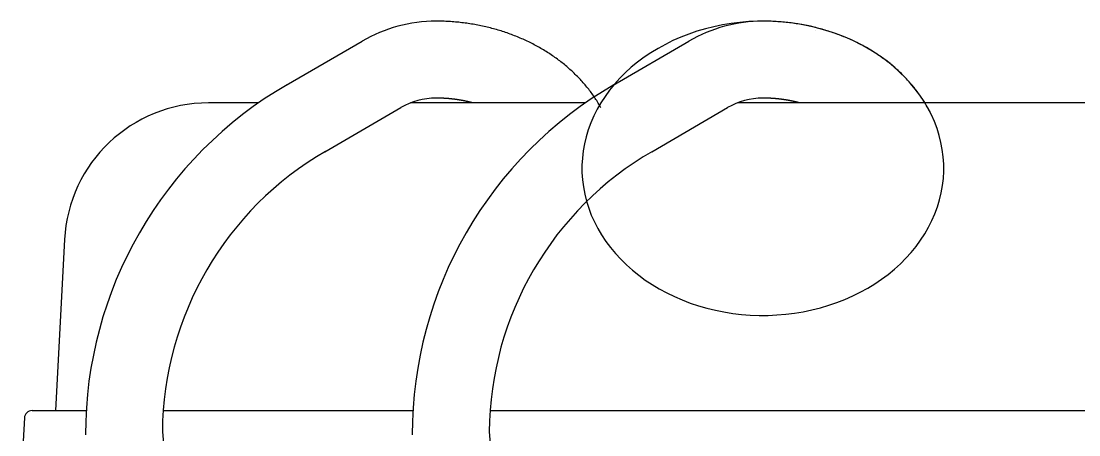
# Model space of a CAD drawing. Extents: x -197 to 653, y -570 to 174.
# Drawn here: x -148.4 to -93.4, y -270.9 to -249.4 of the extents above; entities that cross this region are included whole.
import ezdxf

# ---------------------------------------------------------------- set-up
doc = ezdxf.new("R2010")
doc.units = 0
doc.layers.get('0').update_dxf_attribs({"linetype": 'CONTINUOUS'})

msp = doc.modelspace()

# ---------------------------------------------------------------- linework, layer by layer
at = {"color": 7, "linetype": 'CONTINUOUS'}
for p, q in [((-107.041, -249.859), (-107.041, -249.859)), ((-134.594, -252.704), (-130.646, -250.409)), ((-117.594, -252.704), (-113.646, -250.409)), ((-136.034, -253.621), (-138.642, -253.621)), ((-119.034, -253.621), (-128.125, -253.621)), ((111.125, -253.621), (-111.125, -253.621)), ((-132.584, -256.162), (-128.636, -253.867)), ((-115.584, -256.162), (-111.636, -253.867)), ((-146.132, -260.728), (-146.598, -269.621)), ((-148.22, -270), (-148.387, -273.2)), ((-147.82, -269.621), (-145.005, -269.621)), ((-140.996, -269.621), (-128.005, -269.621)), ((-123.996, -269.621), (123.996, -269.621)), ((-141.041, -270.715), (-139.882, -284.263)), ((-124.041, -270.715), (-121.464, -300.837))]:
    msp.add_line(p, q, dxfattribs=at)
for points in [[(-118.223, -253.876, 0), (-118.258, -253.814, 0), (-118.294, -253.752, 0), (-118.33, -253.69, 0), (-118.367, -253.629, 0), (-118.405, -253.567, 0), (-118.443, -253.506, 0), (-118.483, -253.446, 0), (-118.522, -253.385, 0), (-118.563, -253.325, 0), (-118.604, -253.265, 0), (-118.646, -253.206, 0), (-118.688, -253.146, 0), (-118.731, -253.087, 0), (-118.775, -253.029, 0), (-118.819, -252.971, 0), (-118.864, -252.913, 0), (-118.91, -252.855, 0), (-118.956, -252.798, 0), (-119.003, -252.741, 0), (-119.05, -252.684, 0), (-119.099, -252.628, 0), (-119.147, -252.572, 0), (-119.197, -252.516, 0), (-119.247, -252.461, 0), (-119.297, -252.406, 0), (-119.348, -252.352, 0), (-119.4, -252.298, 0), (-119.453, -252.244, 0), (-119.506, -252.191, 0), (-119.559, -252.138, 0), (-119.613, -252.085, 0), (-119.668, -252.033, 0), (-119.723, -251.981, 0), (-119.779, -251.93, 0), (-119.836, -251.879, 0), (-119.893, -251.828, 0), (-119.95, -251.778, 0), (-120.008, -251.729, 0), (-120.067, -251.679, 0), (-120.126, -251.63, 0), (-120.186, -251.582, 0), (-120.246, -251.534, 0), (-120.307, -251.487, 0), (-120.368, -251.44, 0), (-120.43, -251.393, 0), (-120.492, -251.347, 0), (-120.555, -251.301, 0), (-120.618, -251.256, 0), (-120.682, -251.211, 0), (-120.747, -251.167, 0), (-120.811, -251.123, 0), (-120.877, -251.079, 0), (-120.942, -251.036, 0), (-121.009, -250.994, 0), (-121.075, -250.952, 0), (-121.143, -250.911, 0), (-121.21, -250.87, 0), (-121.278, -250.829, 0), (-121.347, -250.789, 0), (-121.416, -250.75, 0), (-121.485, -250.711, 0), (-121.555, -250.672, 0), (-121.625, -250.634, 0), (-121.696, -250.597, 0), (-121.767, -250.56, 0), (-121.838, -250.523, 0), (-121.91, -250.488, 0), (-121.982, -250.452, 0), (-122.055, -250.417, 0), (-122.128, -250.383, 0), (-122.201, -250.349, 0), (-122.275, -250.316, 0), (-122.349, -250.283, 0), (-122.424, -250.251, 0), (-122.499, -250.22, 0), (-122.574, -250.189, 0), (-122.649, -250.158, 0), (-122.725, -250.128, 0), (-122.801, -250.099, 0), (-122.878, -250.07, 0), (-122.955, -250.041, 0), (-123.032, -250.014, 0), (-123.109, -249.987, 0), (-123.187, -249.96, 0), (-123.265, -249.934, 0), (-123.343, -249.908, 0), (-123.422, -249.883, 0), (-123.501, -249.859, 0), (-123.58, -249.835, 0), (-123.659, -249.812, 0), (-123.739, -249.79, 0), (-123.819, -249.768, 0), (-123.899, -249.746, 0), (-123.979, -249.725, 0), (-124.06, -249.705, 0), (-124.141, -249.685, 0), (-124.222, -249.666, 0), (-124.303, -249.648, 0), (-124.384, -249.63, 0), (-124.466, -249.613, 0), (-124.548, -249.596, 0), (-124.63, -249.58, 0), (-124.712, -249.564, 0), (-124.794, -249.549, 0), (-124.876, -249.535, 0), (-124.959, -249.521, 0), (-125.042, -249.508, 0), (-125.125, -249.496, 0), (-125.208, -249.484, 0), (-125.291, -249.472, 0), (-125.374, -249.462, 0), (-125.458, -249.452, 0), (-125.541, -249.442, 0), (-125.625, -249.433, 0), (-125.709, -249.425, 0), (-125.793, -249.417, 0), (-125.876, -249.41, 0), (-125.96, -249.404, 0), (-126.044, -249.398, 0), (-126.129, -249.393, 0), (-126.213, -249.388, 0), (-126.297, -249.384, 0), (-126.381, -249.381, 0), (-126.465, -249.378, 0), (-126.55, -249.376, 0), (-126.634, -249.374, 0), (-126.718, -249.373, 0), (-126.803, -249.373, 0)], [(-118.012, -253.281, 0), (-118.228, -253.613, 0), (-118.424, -253.953, 0), (-118.599, -254.3, 0), (-118.753, -254.654, 0), (-118.885, -255.014, 0), (-118.995, -255.379, 0), (-119.083, -255.747, 0), (-119.149, -256.119, 0), (-119.192, -256.492, 0), (-119.213, -256.867, 0), (-119.211, -257.243, 0), (-119.186, -257.618, 0), (-119.139, -257.991, 0), (-119.069, -258.362, 0), (-118.977, -258.73, 0), (-118.863, -259.094, 0), (-118.727, -259.453, 0), (-118.569, -259.805, 0), (-118.391, -260.152, 0), (-118.191, -260.49, 0), (-117.972, -260.821, 0), (-117.732, -261.142, 0), (-117.474, -261.453, 0), (-117.197, -261.754, 0), (-116.903, -262.043, 0), (-116.591, -262.32, 0), (-116.263, -262.584, 0), (-115.919, -262.835, 0), (-115.561, -263.072, 0), (-115.188, -263.294, 0), (-114.803, -263.501, 0), (-114.406, -263.693, 0), (-113.998, -263.868, 0), (-113.579, -264.027, 0), (-113.152, -264.17, 0), (-112.716, -264.294, 0), (-112.273, -264.402, 0), (-111.825, -264.491, 0), (-111.371, -264.563, 0), (-110.914, -264.617, 0), (-110.454, -264.652, 0), (-109.992, -264.668, 0), (-109.53, -264.667, 0), (-109.069, -264.647, 0), (-108.61, -264.608, 0), (-108.153, -264.552, 0), (-107.7, -264.477, 0), (-107.253, -264.384, 0), (-106.811, -264.273, 0), (-106.377, -264.145, 0), (-105.951, -264, 0), (-105.534, -263.838, 0), (-105.128, -263.66, 0), (-104.732, -263.465, 0), (-104.349, -263.255, 0), (-103.979, -263.03, 0), (-103.624, -262.791, 0), (-103.283, -262.538, 0), (-102.958, -262.271, 0), (-102.649, -261.992, 0), (-102.357, -261.701, 0), (-102.084, -261.398, 0), (-101.829, -261.085, 0), (-101.593, -260.762, 0), (-101.377, -260.43, 0), (-101.181, -260.09, 0), (-101.006, -259.743, 0), (-100.853, -259.389, 0), (-100.72, -259.029, 0), (-100.61, -258.665, 0), (-100.522, -258.296, 0), (-100.456, -257.924, 0), (-100.413, -257.551, 0), (-100.392, -257.176, 0), (-100.394, -256.8, 0), (-100.419, -256.425, 0), (-100.466, -256.052, 0), (-100.536, -255.681, 0), (-100.628, -255.313, 0), (-100.743, -254.949, 0), (-100.879, -254.591, 0), (-101.036, -254.238, 0), (-101.215, -253.891, 0), (-101.414, -253.553, 0), (-101.634, -253.222, 0), (-101.873, -252.901, 0), (-102.131, -252.59, 0), (-102.408, -252.29, 0), (-102.703, -252, 0), (-103.014, -251.723, 0), (-103.343, -251.459, 0), (-103.686, -251.208, 0), (-104.045, -250.971, 0), (-104.417, -250.749, 0), (-104.802, -250.542, 0), (-105.199, -250.35, 0), (-105.608, -250.175, 0), (-106.026, -250.016, 0), (-106.454, -249.874, 0), (-106.89, -249.749, 0), (-107.332, -249.641, 0), (-107.781, -249.552, 0), (-108.234, -249.48, 0), (-108.692, -249.427, 0), (-109.151, -249.391, 0), (-109.613, -249.375, 0), (-110.075, -249.376, 0), (-110.536, -249.396, 0), (-110.996, -249.435, 0), (-111.453, -249.491, 0), (-111.905, -249.566, 0), (-112.353, -249.659, 0), (-112.794, -249.77, 0), (-113.229, -249.898, 0), (-113.655, -250.043, 0), (-114.071, -250.205, 0), (-114.478, -250.383, 0), (-114.873, -250.578, 0), (-115.256, -250.788, 0), (-115.626, -251.013, 0), (-115.982, -251.252, 0), (-116.323, -251.505, 0), (-116.648, -251.772, 0), (-116.957, -252.051, 0), (-117.248, -252.342, 0), (-117.522, -252.645, 0), (-117.777, -252.958, 0), (-118.012, -253.281, 0)], [(-101.074, -254.16, 0), (-101.107, -254.095, 0), (-101.141, -254.029, 0), (-101.175, -253.964, 0), (-101.21, -253.899, 0), (-101.246, -253.835, 0), (-101.283, -253.77, 0), (-101.321, -253.706, 0), (-101.359, -253.642, 0), (-101.398, -253.579, 0), (-101.437, -253.516, 0), (-101.478, -253.453, 0), (-101.519, -253.39, 0), (-101.561, -253.328, 0), (-101.603, -253.266, 0), (-101.647, -253.204, 0), (-101.69, -253.143, 0), (-101.735, -253.082, 0), (-101.78, -253.021, 0), (-101.826, -252.961, 0), (-101.873, -252.901, 0), (-101.92, -252.841, 0), (-101.969, -252.782, 0), (-102.017, -252.723, 0), (-102.067, -252.665, 0), (-102.117, -252.607, 0), (-102.167, -252.549, 0), (-102.219, -252.492, 0), (-102.271, -252.435, 0), (-102.324, -252.378, 0), (-102.377, -252.322, 0), (-102.431, -252.266, 0), (-102.485, -252.211, 0), (-102.541, -252.156, 0), (-102.597, -252.101, 0), (-102.653, -252.047, 0), (-102.71, -251.993, 0), (-102.768, -251.94, 0), (-102.826, -251.887, 0), (-102.885, -251.835, 0), (-102.945, -251.783, 0), (-103.005, -251.732, 0), (-103.065, -251.681, 0), (-103.127, -251.63, 0), (-103.188, -251.58, 0), (-103.251, -251.53, 0), (-103.314, -251.481, 0), (-103.377, -251.433, 0), (-103.441, -251.384, 0), (-103.506, -251.337, 0), (-103.571, -251.289, 0), (-103.637, -251.243, 0), (-103.703, -251.196, 0), (-103.77, -251.151, 0), (-103.837, -251.106, 0), (-103.905, -251.061, 0), (-103.973, -251.017, 0), (-104.042, -250.973, 0), (-104.111, -250.93, 0), (-104.181, -250.887, 0), (-104.251, -250.845, 0), (-104.322, -250.803, 0), (-104.393, -250.762, 0), (-104.465, -250.722, 0), (-104.537, -250.682, 0), (-104.61, -250.642, 0), (-104.683, -250.604, 0), (-104.756, -250.565, 0), (-104.83, -250.528, 0), (-104.905, -250.49, 0), (-104.979, -250.454, 0), (-105.055, -250.418, 0), (-105.13, -250.382, 0), (-105.206, -250.347, 0), (-105.283, -250.313, 0), (-105.359, -250.279, 0), (-105.436, -250.246, 0), (-105.514, -250.213, 0), (-105.592, -250.181, 0), (-105.67, -250.15, 0), (-105.749, -250.119, 0), (-105.828, -250.089, 0), (-105.907, -250.059, 0), (-105.987, -250.03, 0), (-106.067, -250.001, 0), (-106.147, -249.974, 0), (-106.228, -249.946, 0), (-106.309, -249.92, 0), (-106.39, -249.894, 0), (-106.471, -249.868, 0), (-106.553, -249.843, 0), (-106.635, -249.819, 0), (-106.718, -249.796, 0), (-106.8, -249.773, 0), (-106.883, -249.75, 0), (-106.966, -249.729, 0), (-107.05, -249.708, 0), (-107.133, -249.687, 0), (-107.217, -249.667, 0), (-107.301, -249.648, 0), (-107.385, -249.63, 0), (-107.47, -249.612, 0), (-107.554, -249.594, 0), (-107.639, -249.578, 0), (-107.724, -249.562, 0), (-107.81, -249.546, 0), (-107.895, -249.532, 0), (-107.981, -249.518, 0), (-108.066, -249.504, 0), (-108.152, -249.492, 0), (-108.238, -249.479, 0), (-108.325, -249.468, 0), (-108.411, -249.457, 0), (-108.497, -249.447, 0), (-108.584, -249.437, 0), (-108.67, -249.429, 0), (-108.757, -249.42, 0), (-108.844, -249.413, 0), (-108.931, -249.406, 0), (-109.018, -249.4, 0), (-109.105, -249.394, 0), (-109.192, -249.389, 0), (-109.279, -249.385, 0), (-109.366, -249.381, 0), (-109.454, -249.378, 0), (-109.541, -249.376, 0), (-109.628, -249.374, 0), (-109.715, -249.373, 0), (-109.803, -249.373, 0)]]:
    msp.add_polyline3d(points, dxfattribs=at)
at = {"color": 7}
for points in [[(-124.893, -253.621, 0), (-124.902, -253.618, 0), (-124.912, -253.616, 0), (-124.921, -253.613, 0), (-124.931, -253.611, 0), (-124.94, -253.608, 0), (-124.95, -253.606, 0), (-124.959, -253.603, 0), (-124.969, -253.601, 0), (-124.978, -253.599, 0), (-124.988, -253.596, 0), (-124.997, -253.594, 0), (-125.007, -253.591, 0), (-125.017, -253.589, 0), (-125.026, -253.587, 0), (-125.036, -253.584, 0), (-125.045, -253.582, 0), (-125.055, -253.58, 0), (-125.065, -253.577, 0), (-125.074, -253.575, 0), (-125.084, -253.573, 0), (-125.094, -253.57, 0), (-125.103, -253.568, 0), (-125.113, -253.566, 0), (-125.122, -253.564, 0), (-125.132, -253.561, 0), (-125.142, -253.559, 0), (-125.151, -253.557, 0), (-125.161, -253.555, 0), (-125.171, -253.552, 0), (-125.181, -253.55, 0), (-125.19, -253.548, 0), (-125.2, -253.546, 0), (-125.21, -253.544, 0), (-125.219, -253.542, 0), (-125.229, -253.54, 0), (-125.239, -253.538, 0), (-125.249, -253.535, 0), (-125.258, -253.533, 0), (-125.268, -253.531, 0), (-125.278, -253.529, 0), (-125.288, -253.527, 0), (-125.297, -253.525, 0), (-125.307, -253.523, 0), (-125.317, -253.521, 0), (-125.327, -253.519, 0), (-125.337, -253.517, 0), (-125.346, -253.515, 0), (-125.356, -253.513, 0), (-125.366, -253.511, 0), (-125.376, -253.509, 0), (-125.386, -253.508, 0), (-125.396, -253.506, 0), (-125.405, -253.504, 0), (-125.415, -253.502, 0), (-125.425, -253.5, 0), (-125.435, -253.498, 0), (-125.445, -253.496, 0), (-125.455, -253.495, 0), (-125.465, -253.493, 0), (-125.475, -253.491, 0), (-125.484, -253.489, 0), (-125.494, -253.487, 0), (-125.504, -253.486, 0), (-125.514, -253.484, 0), (-125.524, -253.482, 0), (-125.534, -253.481, 0), (-125.544, -253.479, 0), (-125.554, -253.477, 0), (-125.564, -253.476, 0), (-125.574, -253.474, 0), (-125.584, -253.472, 0), (-125.594, -253.471, 0), (-125.604, -253.469, 0), (-125.614, -253.467, 0), (-125.624, -253.466, 0), (-125.634, -253.464, 0), (-125.643, -253.463, 0), (-125.653, -253.461, 0), (-125.663, -253.46, 0), (-125.673, -253.458, 0), (-125.683, -253.457, 0), (-125.693, -253.455, 0), (-125.703, -253.454, 0), (-125.713, -253.452, 0), (-125.723, -253.451, 0), (-125.734, -253.449, 0), (-125.744, -253.448, 0), (-125.754, -253.446, 0), (-125.764, -253.445, 0), (-125.774, -253.444, 0), (-125.784, -253.442, 0), (-125.794, -253.441, 0), (-125.804, -253.439, 0), (-125.814, -253.438, 0), (-125.824, -253.437, 0), (-125.834, -253.435, 0), (-125.844, -253.434, 0), (-125.854, -253.433, 0), (-125.864, -253.432, 0), (-125.874, -253.43, 0), (-125.884, -253.429, 0), (-125.894, -253.428, 0), (-125.905, -253.427, 0), (-125.915, -253.425, 0), (-125.925, -253.424, 0), (-125.935, -253.423, 0), (-125.945, -253.422, 0), (-125.955, -253.421, 0), (-125.965, -253.42, 0), (-125.975, -253.419, 0), (-125.985, -253.417, 0), (-125.996, -253.416, 0), (-126.006, -253.415, 0), (-126.016, -253.414, 0), (-126.026, -253.413, 0), (-126.036, -253.412, 0), (-126.046, -253.411, 0), (-126.056, -253.41, 0), (-126.066, -253.409, 0), (-126.077, -253.408, 0), (-126.087, -253.407, 0), (-126.097, -253.406, 0), (-126.107, -253.405, 0), (-126.117, -253.404, 0), (-126.127, -253.403, 0), (-126.138, -253.402, 0), (-126.148, -253.402, 0), (-126.158, -253.401, 0), (-126.168, -253.4, 0), (-126.178, -253.399, 0), (-126.189, -253.398, 0), (-126.199, -253.397, 0), (-126.209, -253.396, 0), (-126.219, -253.396, 0), (-126.229, -253.395, 0), (-126.239, -253.394, 0), (-126.25, -253.393, 0), (-126.26, -253.393, 0), (-126.27, -253.392, 0), (-126.28, -253.391, 0), (-126.29, -253.39, 0), (-126.301, -253.39, 0), (-126.311, -253.389, 0), (-126.321, -253.388, 0), (-126.331, -253.388, 0), (-126.342, -253.387, 0), (-126.352, -253.387, 0), (-126.362, -253.386, 0), (-126.372, -253.385, 0), (-126.382, -253.385, 0), (-126.393, -253.384, 0), (-126.403, -253.384, 0), (-126.413, -253.383, 0), (-126.423, -253.383, 0), (-126.434, -253.382, 0), (-126.444, -253.382, 0), (-126.454, -253.381, 0), (-126.464, -253.381, 0), (-126.475, -253.38, 0), (-126.485, -253.38, 0), (-126.495, -253.379, 0), (-126.505, -253.379, 0), (-126.515, -253.379, 0), (-126.526, -253.378, 0), (-126.536, -253.378, 0), (-126.546, -253.377, 0), (-126.556, -253.377, 0), (-126.567, -253.377, 0), (-126.577, -253.376, 0), (-126.587, -253.376, 0), (-126.597, -253.376, 0), (-126.608, -253.376, 0), (-126.618, -253.375, 0), (-126.628, -253.375, 0), (-126.639, -253.375, 0), (-126.649, -253.375, 0), (-126.659, -253.374, 0), (-126.669, -253.374, 0), (-126.68, -253.374, 0), (-126.69, -253.374, 0), (-126.7, -253.374, 0), (-126.71, -253.374, 0), (-126.721, -253.374, 0), (-126.731, -253.373, 0), (-126.741, -253.373, 0), (-126.751, -253.373, 0), (-126.762, -253.373, 0), (-126.772, -253.373, 0), (-126.782, -253.373, 0), (-126.792, -253.373, 0), (-126.803, -253.373, 0)], [(-107.893, -253.621, 0), (-107.902, -253.618, 0), (-107.912, -253.616, 0), (-107.921, -253.613, 0), (-107.931, -253.611, 0), (-107.94, -253.608, 0), (-107.95, -253.606, 0), (-107.959, -253.603, 0), (-107.969, -253.601, 0), (-107.978, -253.599, 0), (-107.988, -253.596, 0), (-107.997, -253.594, 0), (-108.007, -253.591, 0), (-108.017, -253.589, 0), (-108.026, -253.587, 0), (-108.036, -253.584, 0), (-108.045, -253.582, 0), (-108.055, -253.58, 0), (-108.065, -253.577, 0), (-108.074, -253.575, 0), (-108.084, -253.573, 0), (-108.094, -253.57, 0), (-108.103, -253.568, 0), (-108.113, -253.566, 0), (-108.122, -253.564, 0), (-108.132, -253.561, 0), (-108.142, -253.559, 0), (-108.151, -253.557, 0), (-108.161, -253.555, 0), (-108.171, -253.552, 0), (-108.181, -253.55, 0), (-108.19, -253.548, 0), (-108.2, -253.546, 0), (-108.21, -253.544, 0), (-108.219, -253.542, 0), (-108.229, -253.54, 0), (-108.239, -253.538, 0), (-108.249, -253.535, 0), (-108.258, -253.533, 0), (-108.268, -253.531, 0), (-108.278, -253.529, 0), (-108.288, -253.527, 0), (-108.297, -253.525, 0), (-108.307, -253.523, 0), (-108.317, -253.521, 0), (-108.327, -253.519, 0), (-108.337, -253.517, 0), (-108.346, -253.515, 0), (-108.356, -253.513, 0), (-108.366, -253.511, 0), (-108.376, -253.509, 0), (-108.386, -253.508, 0), (-108.396, -253.506, 0), (-108.405, -253.504, 0), (-108.415, -253.502, 0), (-108.425, -253.5, 0), (-108.435, -253.498, 0), (-108.445, -253.496, 0), (-108.455, -253.495, 0), (-108.465, -253.493, 0), (-108.475, -253.491, 0), (-108.484, -253.489, 0), (-108.494, -253.487, 0), (-108.504, -253.486, 0), (-108.514, -253.484, 0), (-108.524, -253.482, 0), (-108.534, -253.481, 0), (-108.544, -253.479, 0), (-108.554, -253.477, 0), (-108.564, -253.476, 0), (-108.574, -253.474, 0), (-108.584, -253.472, 0), (-108.594, -253.471, 0), (-108.604, -253.469, 0), (-108.614, -253.467, 0), (-108.624, -253.466, 0), (-108.634, -253.464, 0), (-108.643, -253.463, 0), (-108.653, -253.461, 0), (-108.663, -253.46, 0), (-108.673, -253.458, 0), (-108.683, -253.457, 0), (-108.693, -253.455, 0), (-108.703, -253.454, 0), (-108.713, -253.452, 0), (-108.723, -253.451, 0), (-108.734, -253.449, 0), (-108.744, -253.448, 0), (-108.754, -253.446, 0), (-108.764, -253.445, 0), (-108.774, -253.444, 0), (-108.784, -253.442, 0), (-108.794, -253.441, 0), (-108.804, -253.439, 0), (-108.814, -253.438, 0), (-108.824, -253.437, 0), (-108.834, -253.435, 0), (-108.844, -253.434, 0), (-108.854, -253.433, 0), (-108.864, -253.432, 0), (-108.874, -253.43, 0), (-108.884, -253.429, 0), (-108.894, -253.428, 0), (-108.905, -253.427, 0), (-108.915, -253.425, 0), (-108.925, -253.424, 0), (-108.935, -253.423, 0), (-108.945, -253.422, 0), (-108.955, -253.421, 0), (-108.965, -253.42, 0), (-108.975, -253.419, 0), (-108.985, -253.417, 0), (-108.996, -253.416, 0), (-109.006, -253.415, 0), (-109.016, -253.414, 0), (-109.026, -253.413, 0), (-109.036, -253.412, 0), (-109.046, -253.411, 0), (-109.056, -253.41, 0), (-109.066, -253.409, 0), (-109.077, -253.408, 0), (-109.087, -253.407, 0), (-109.097, -253.406, 0), (-109.107, -253.405, 0), (-109.117, -253.404, 0), (-109.127, -253.403, 0), (-109.138, -253.402, 0), (-109.148, -253.402, 0), (-109.158, -253.401, 0), (-109.168, -253.4, 0), (-109.178, -253.399, 0), (-109.189, -253.398, 0), (-109.199, -253.397, 0), (-109.209, -253.396, 0), (-109.219, -253.396, 0), (-109.229, -253.395, 0), (-109.239, -253.394, 0), (-109.25, -253.393, 0), (-109.26, -253.393, 0), (-109.27, -253.392, 0), (-109.28, -253.391, 0), (-109.29, -253.39, 0), (-109.301, -253.39, 0), (-109.311, -253.389, 0), (-109.321, -253.388, 0), (-109.331, -253.388, 0), (-109.342, -253.387, 0), (-109.352, -253.387, 0), (-109.362, -253.386, 0), (-109.372, -253.385, 0), (-109.382, -253.385, 0), (-109.393, -253.384, 0), (-109.403, -253.384, 0), (-109.413, -253.383, 0), (-109.423, -253.383, 0), (-109.434, -253.382, 0), (-109.444, -253.382, 0), (-109.454, -253.381, 0), (-109.464, -253.381, 0), (-109.475, -253.38, 0), (-109.485, -253.38, 0), (-109.495, -253.379, 0), (-109.505, -253.379, 0), (-109.515, -253.379, 0), (-109.526, -253.378, 0), (-109.536, -253.378, 0), (-109.546, -253.377, 0), (-109.556, -253.377, 0), (-109.567, -253.377, 0), (-109.577, -253.376, 0), (-109.587, -253.376, 0), (-109.597, -253.376, 0), (-109.608, -253.376, 0), (-109.618, -253.375, 0), (-109.628, -253.375, 0), (-109.639, -253.375, 0), (-109.649, -253.375, 0), (-109.659, -253.374, 0), (-109.669, -253.374, 0), (-109.68, -253.374, 0), (-109.69, -253.374, 0), (-109.7, -253.374, 0), (-109.71, -253.374, 0), (-109.721, -253.374, 0), (-109.731, -253.373, 0), (-109.741, -253.373, 0), (-109.751, -253.373, 0), (-109.762, -253.373, 0), (-109.772, -253.373, 0), (-109.782, -253.373, 0), (-109.792, -253.373, 0), (-109.803, -253.373, 0)]]:
    msp.add_polyline3d(points, dxfattribs=at)
at = {"color": 7, "linetype": 'CONTINUOUS'}
for centre, radius, start, end in [((-126.803, -257.022), 7.648, 90, 120.1667), ((-109.803, -257.022), 7.648, 90, 120.1667), ((-124.041, -270.859), 21, 120.0273, 180.054), ((-107.041, -270.859), 21, 120.0273, 180.054), ((-138.642, -261.121), 7.5, 90, 177), ((-126.803, -257.022), 3.648, 90, 120.1667), ((-109.803, -257.022), 3.648, 90, 120.1667), ((-124.041, -270.859), 17, 120.0273, 179.5148), ((-107.041, -270.859), 17, 120.0273, 179.5148), ((-147.82, -270.021), 0.4, 90, 177)]:
    msp.add_arc(centre, radius, start, end, dxfattribs=at)

doc.saveas('drawing.dxf')
